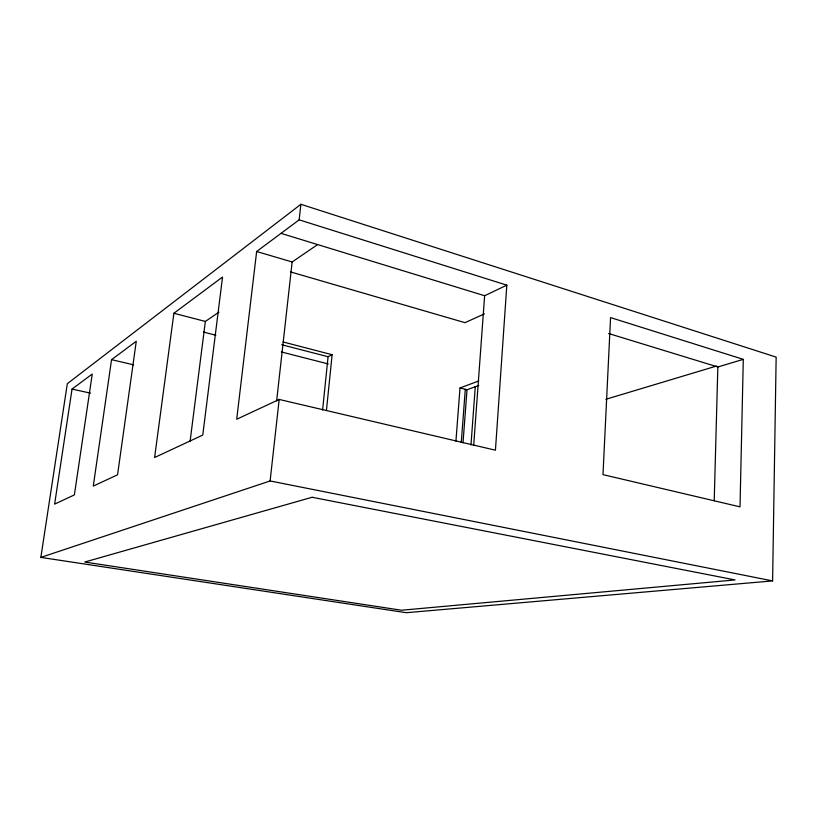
<?xml version="1.0" encoding="UTF-8"?>
<svg xmlns="http://www.w3.org/2000/svg" width="817" height="817" viewBox="0 0 817 817"><rect width="100%" height="100%" fill="white"/><g stroke="black" fill="none" stroke-linecap="round" stroke-linejoin="round"><path stroke-width="1.23" d="M772.596 580.907L776.15 357.111L300.891 204.291L67.321 383.684L40.85 557.398L406.263 612.709L772.596 580.907L270.11 480.958L40.85 557.398M743.296 359.357L740.018 506.857L602.977 474.636L610.565 317.599L743.296 359.357L717.847 366.976L608.614 333.51M714.211 500.831L717.847 366.976M299.155 219.844L506.826 285.164L495.439 450.198L279.179 399.442L236.705 419.244L256.65 251.503L299.155 219.844L300.891 204.291M470.98 444.948L475.29 386.472M473.707 445.091L484.634 295.734L506.826 285.164M461.278 442.446L465.292 389.311M463.014 442.845L467.007 389.76L478.813 385.44M455.927 441.19L460.012 387.942L478.782 380.957M322.603 410.032L328.077 356.723L332.121 354.711L326.443 410.41M276.636 400.933L292.149 261.981L317.619 244.569M270.11 480.958L279.179 399.442M190.095 441.303L205.353 321.438L218.905 312.176M173.888 313.258L154.607 457.52L202.779 435.063L222.541 277.034L173.888 313.258L205.353 321.438M111.561 359.664L93.281 486.105L117.556 474.789L136.286 341.251L111.561 359.664L133.61 364.842M72.039 389.086L54.627 504.12L74.378 494.918L92.25 374.033L72.039 389.086L90.595 393.161M484.471 313.851L465.016 322.674L290.413 271.877M605.826 399.299L716.632 366.006M203.494 332.08L215.851 335.236M281.344 351.953L328.291 363.943M281.722 344.743L328.077 356.723M283.101 341.976L332.121 354.711M460.012 387.942L467.007 389.76M256.65 251.503L292.149 261.981M281.007 233.356L484.634 295.734M312.114 497.267L84.723 562.045L401.494 610.238L735.075 579.937L312.114 497.267"/></g></svg>
